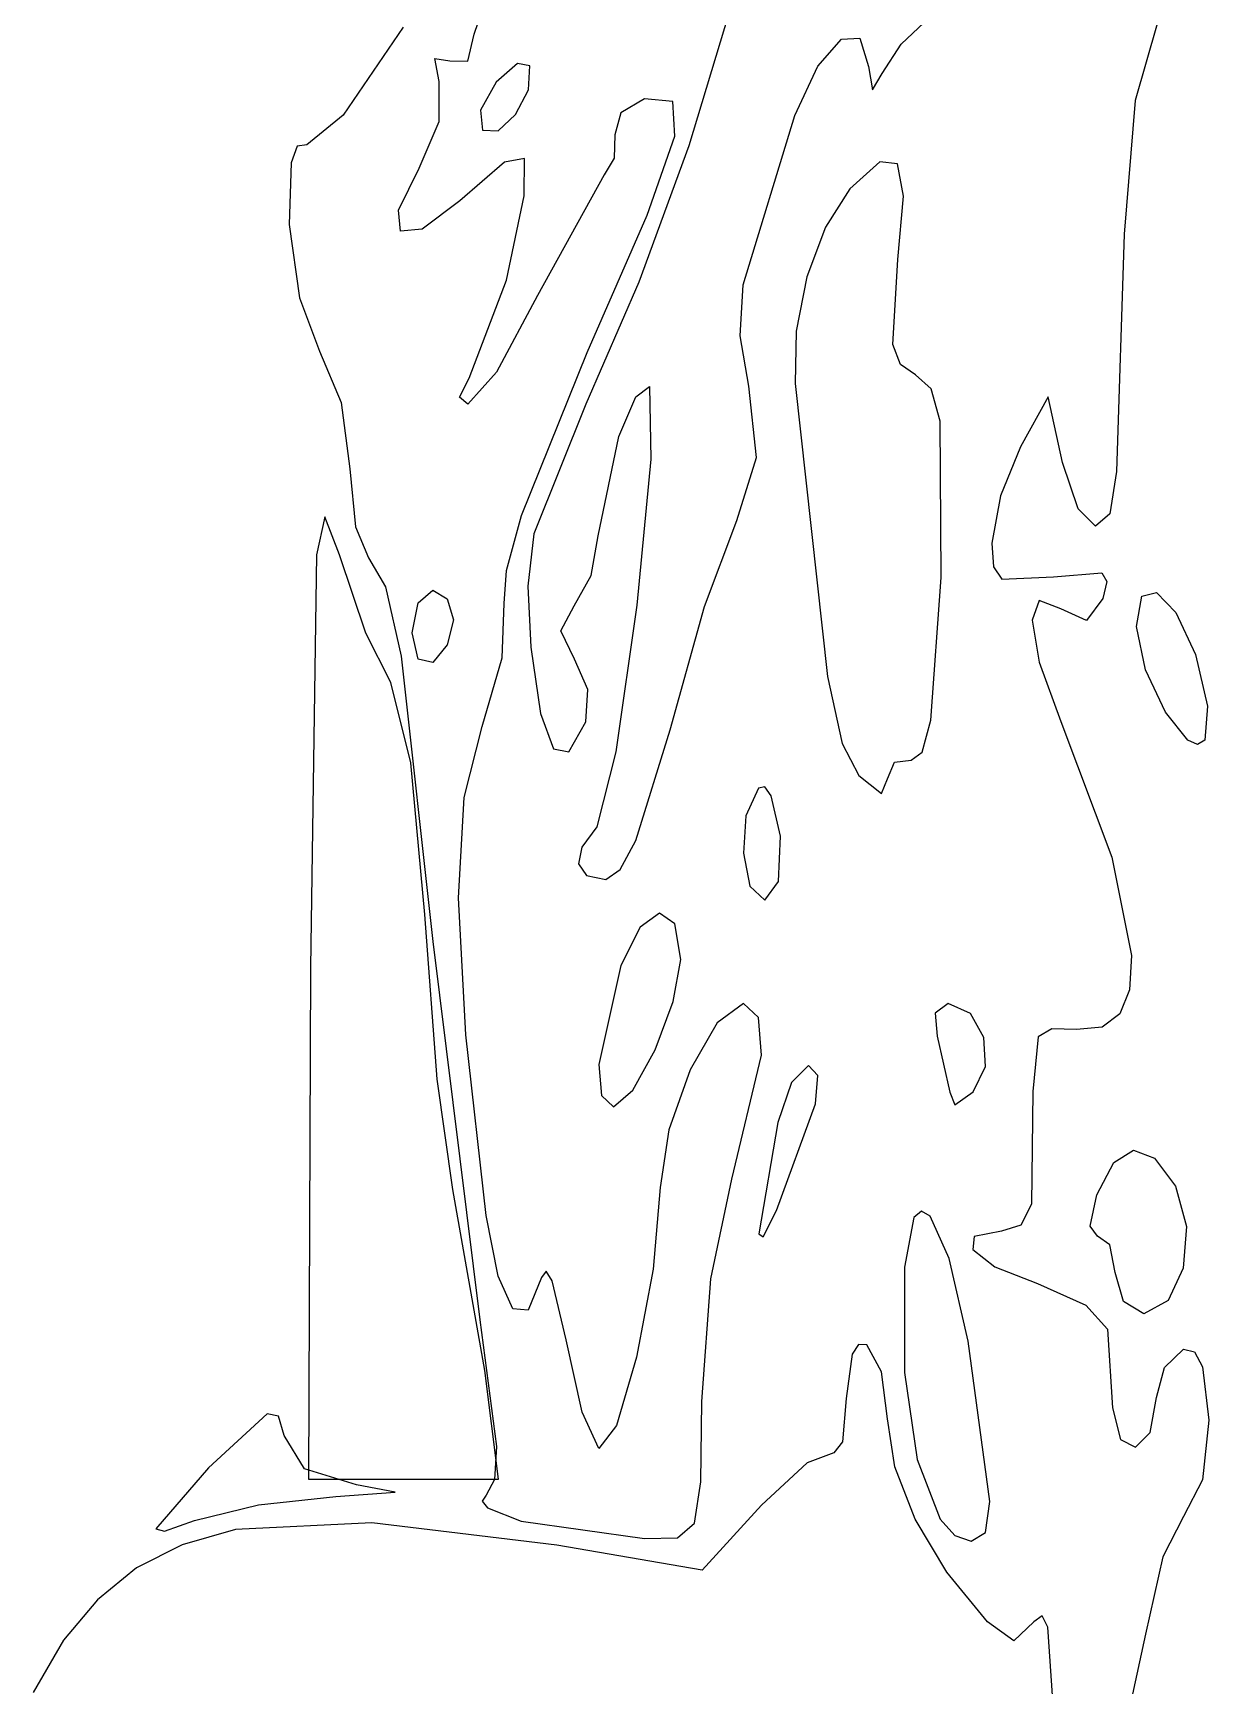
# Model space of a CAD drawing. Extents: x 10 to 161, y 0 to 206.
# Drawn here: x 21.05 to 41.11, y 104.77 to 132.98 of the extents above; entities that cross this region are included whole.
import ezdxf

# ---------------------------------------------------------------- set-up
doc = ezdxf.new("R2010")
doc.units = 0

msp = doc.modelspace()

# ---------------------------------------------------------------- linework, layer by layer
at = {"layer": 'Layer 1'}
for p, q in [((28.575018, 132.963789), (28.788272, 133.582076)), ((32.921298, 133.314351), (32.236677, 131.05429)), ((35.860236, 132.791589), (36.348834, 133.251303)), ((27.368517, 133.081617), (26.341801, 131.580635)), ((28.467333, 132.502532), (28.575018, 132.963789)), ((34.441126, 132.41383), (34.841017, 132.873742)), ((34.841017, 132.873742), (35.158556, 132.891668)), ((35.158556, 132.891668), (35.305669, 132.408869)), ((40.227606, 133.140068), (39.854565, 131.831283)), ((35.537797, 132.291394), (35.860236, 132.791589)), ((27.981998, 132.154516), (27.907959, 132.548613)), ((27.907959, 132.548613), (28.162268, 132.504825)), ((28.162268, 132.504825), (28.467333, 132.502532)), ((29.318762, 132.463065), (28.952843, 132.144991)), ((29.52646, 132.418394), (29.318762, 132.463065)), ((29.501165, 132.012936), (29.52646, 132.418394)), ((34.046958, 131.570669), (34.441126, 132.41383)), ((35.305669, 132.408869), (35.370537, 132.009216)), ((27.97922, 131.470347), (27.981998, 132.154516)), ((28.952843, 132.144991), (28.687246, 131.665875)), ((35.370537, 132.009216), (35.537797, 132.291394)), ((29.282823, 131.592497), (29.501165, 132.012936)), ((31.485436, 131.85536), (31.080844, 131.620102)), ((31.967364, 131.810084), (31.485436, 131.85536)), ((31.998111, 131.223006), (31.967364, 131.810084)), ((39.854565, 131.831283), (39.665675, 129.548435)), ((26.341801, 131.580635), (25.724925, 131.073957)), ((27.641215, 130.67426), (27.97922, 131.470347)), ((28.687246, 131.665875), (28.720363, 131.323018)), ((28.984775, 131.311162), (29.282823, 131.592497)), ((31.080844, 131.620102), (30.974967, 131.244349)), ((33.16638, 128.685915), (34.046958, 131.570669)), ((28.720363, 131.323018), (28.984775, 131.311162)), ((30.974967, 131.244349), (30.966059, 130.846989)), ((31.526811, 129.870488), (31.998111, 131.223006)), ((25.557544, 131.047815), (25.454002, 130.766925)), ((25.724925, 131.073957), (25.557544, 131.047815)), ((32.236677, 131.05429), (31.388279, 128.728215)), ((25.454002, 130.766925), (25.4218, 129.713601)), ((27.283845, 129.960116), (27.641215, 130.67426)), ((29.092394, 130.775325), (28.334423, 130.114401)), ((29.436987, 130.839051), (29.092394, 130.775325)), ((29.428559, 130.202755), (29.436987, 130.839051)), ((30.966059, 130.846989), (30.794697, 130.55996)), ((35.499394, 130.784878), (34.983936, 130.321129)), ((35.801367, 130.749225), (35.499394, 130.784878)), ((35.90047, 130.198693), (35.801367, 130.749225)), ((30.794697, 130.55996), (29.657694, 128.499031)), ((28.334423, 130.114401), (27.688294, 129.633554)), ((29.127468, 128.763614), (29.428559, 130.202755)), ((34.983936, 130.321129), (34.568121, 129.669504)), ((35.80732, 129.117803), (35.90047, 130.198693)), ((27.31882, 129.597669), (27.283845, 129.960116)), ((30.502597, 127.528891), (31.526811, 129.870488)), ((25.4218, 129.713601), (25.595047, 128.459393)), ((27.688294, 129.633554), (27.31882, 129.597669)), ((34.568121, 129.669504), (34.253244, 128.822352)), ((39.665675, 129.548435), (39.537242, 125.500418)), ((35.721021, 127.664578), (35.80732, 129.117803)), ((28.491057, 127.087919), (29.127468, 128.763614)), ((31.388279, 128.728215), (30.480019, 126.646946)), ((33.115343, 127.811565), (33.16638, 128.685915)), ((34.253244, 128.822352), (34.071321, 127.894237)), ((25.595047, 128.459393), (25.940472, 127.549705)), ((29.657694, 128.499031), (28.958444, 127.19093)), ((33.262379, 126.955274), (33.115343, 127.811565)), ((34.071321, 127.894237), (34.054366, 126.999724)), ((25.940472, 127.549705), (26.30617, 126.677373)), ((29.387113, 124.74953), (30.502597, 127.528891)), ((35.849438, 127.326655), (35.721021, 127.664578)), ((36.107534, 127.147185), (35.849438, 127.326655)), ((28.325383, 126.767949), (28.491057, 127.087919)), ((28.958444, 127.19093), (28.471654, 126.646946)), ((31.334475, 126.771405), (31.568339, 126.946102)), ((31.568339, 126.946102), (31.590289, 125.707085)), ((33.390614, 125.73572), (33.262379, 126.955274)), ((34.054366, 126.999724), (34.606419, 121.997729)), ((36.375998, 126.909848), (36.107534, 127.147185)), ((26.30617, 126.677373), (26.45835, 125.542045)), ((28.471654, 126.646946), (28.325383, 126.767949)), ((31.043891, 126.095951), (31.334475, 126.771405)), ((36.525664, 126.354184), (36.375998, 126.909848)), ((38.368841, 126.773593), (37.894354, 125.916343)), ((38.615433, 125.651759), (38.368841, 126.773593)), ((30.480019, 126.646946), (29.597457, 124.433485)), ((30.691686, 124.401514), (31.043891, 126.095951)), ((36.544273, 123.689255), (36.525664, 126.354184)), ((37.894354, 125.916343), (37.555202, 125.080612)), ((26.45835, 125.542045), (26.550513, 124.550739)), ((31.590289, 125.707085), (31.349705, 123.218076)), ((33.057415, 124.662217), (33.390614, 125.73572)), ((38.882001, 124.8612), (38.615433, 125.651759)), ((39.537242, 125.500418), (39.420693, 124.77273)), ((37.555202, 125.080612), (37.406815, 124.274514)), ((26.030055, 124.725337), (25.885968, 124.077179)), ((26.279844, 124.077664), (26.030055, 124.725337)), ((29.125936, 123.805407), (29.387113, 124.74953)), ((39.17635, 124.563924), (38.882001, 124.8612)), ((39.420693, 124.77273), (39.17635, 124.563924)), ((26.550513, 124.550739), (26.772322, 124.0251)), ((29.597457, 124.433485), (29.491105, 123.540256)), ((30.571697, 123.724709), (30.691686, 124.401514)), ((32.508801, 123.194881), (33.057415, 124.662217)), ((37.406815, 124.274514), (37.43566, 123.869348)), ((25.885968, 124.077179), (25.784191, 117.033746)), ((26.72871, 122.740282), (26.279844, 124.077664)), ((26.772322, 124.0251), (27.064252, 123.528008)), ((37.43566, 123.869348), (37.579632, 123.661298)), ((29.090779, 123.244402), (29.125936, 123.805407)), ((30.283169, 123.204538), (30.571697, 123.724709)), ((36.366208, 121.255396), (36.544273, 123.689255)), ((37.579632, 123.661298), (38.459152, 123.702661)), ((38.459152, 123.702661), (39.283771, 123.767175)), ((39.283771, 123.767175), (39.372759, 123.620855)), ((39.372759, 123.620855), (39.299822, 123.331891)), ((27.064252, 123.528008), (27.332402, 122.345215)), ((27.620313, 123.258513), (27.869462, 123.471944)), ((27.869462, 123.471944), (28.118611, 123.322675)), ((28.118611, 123.322675), (28.22224, 122.963591)), ((29.491105, 123.540256), (29.543041, 122.501805)), ((38.218006, 123.295015), (38.093762, 122.961915)), ((38.587916, 123.153385), (38.218006, 123.295015)), ((39.299822, 123.331891), (39.02073, 122.955168)), ((39.876261, 122.854583), (39.966909, 123.368404)), ((39.966909, 123.368404), (40.217001, 123.43455)), ((40.217001, 123.43455), (40.548518, 123.090326)), ((27.516684, 122.745574), (27.620313, 123.258513)), ((29.056472, 122.31567), (29.090779, 123.244402)), ((30.052717, 122.776619), (30.283169, 123.204538)), ((31.349705, 123.218076), (30.99416, 120.714714)), ((31.919706, 121.090693), (32.508801, 123.194881)), ((39.02073, 122.955168), (38.587916, 123.153385)), ((40.548518, 123.090326), (40.883442, 122.373041)), ((27.156145, 121.893968), (26.72871, 122.740282)), ((27.620313, 122.296664), (27.516684, 122.745574)), ((28.22224, 122.963591), (28.118611, 122.540478)), ((30.289519, 122.29684), (30.052717, 122.776619)), ((38.093762, 122.961915), (38.215449, 122.244243)), ((40.02945, 122.114702), (39.876261, 122.854583)), ((28.118611, 122.540478), (27.869462, 122.237221)), ((29.543041, 122.501805), (29.709144, 121.366466)), ((27.332402, 122.345215), (27.872637, 117.474718)), ((27.869462, 122.237221), (27.620313, 122.296664)), ((28.714718, 121.145373), (29.056472, 122.31567)), ((30.517502, 121.775611), (30.289519, 122.29684)), ((38.215449, 122.244243), (38.58333, 121.232156)), ((40.883442, 122.373041), (41.088627, 121.491272)), ((27.496355, 120.526556), (27.156145, 121.893968)), ((34.606419, 121.997729), (34.856699, 120.858129)), ((40.368342, 121.389804), (40.02945, 122.114702)), ((30.483547, 121.22369), (30.517502, 121.775611)), ((29.709144, 121.366466), (29.928363, 120.765255)), ((40.753207, 120.912225), (40.368342, 121.389804)), ((41.088627, 121.491272), (41.044309, 120.914304)), ((28.404659, 119.934341), (28.714718, 121.145373)), ((30.190047, 120.71279), (30.483547, 121.22369)), ((31.337534, 119.202933), (31.919706, 121.090693)), ((36.221117, 120.705994), (36.366208, 121.255396)), ((38.58333, 121.232156), (39.455149, 118.917806)), ((29.928363, 120.765255), (30.190047, 120.71279)), ((34.856699, 120.858129), (35.141275, 120.309642)), ((40.919211, 120.838786), (40.753207, 120.912225)), ((41.044309, 120.914304), (40.919211, 120.838786)), ((27.735759, 117.936504), (27.496355, 120.526556)), ((30.99416, 120.714714), (30.671225, 119.432636)), ((35.630578, 120.250728), (35.749156, 120.534538)), ((35.749156, 120.534538), (36.034156, 120.573873)), ((36.034156, 120.573873), (36.221117, 120.705994)), ((35.141275, 120.309642), (35.524965, 120.003298)), ((35.524965, 120.003298), (35.630578, 120.250728)), ((28.311757, 118.221461), (28.404659, 119.934341)), ((33.425715, 120.095506), (33.213227, 119.62361)), ((33.537243, 120.113701), (33.425715, 120.095506)), ((33.645099, 119.964581), (33.537243, 120.113701)), ((33.800719, 119.272475), (33.645099, 119.964581)), ((33.213227, 119.62361), (33.170172, 118.984431)), ((30.671225, 119.432636), (30.414397, 119.088628)), ((30.414397, 119.088628), (30.357297, 118.802001)), ((31.065928, 118.704331), (31.337534, 119.202933)), ((33.769498, 118.499229), (33.800719, 119.272475)), ((30.357297, 118.802001), (30.494467, 118.605796)), ((33.170172, 118.984431), (33.282493, 118.421982)), ((39.455149, 118.917806), (39.79208, 117.239812)), ((30.494467, 118.605796), (30.82045, 118.533052)), ((30.82045, 118.533052), (31.065928, 118.704331)), ((33.536135, 118.180274), (33.769498, 118.499229)), ((28.437005, 115.884296), (28.311757, 118.221461)), ((33.282493, 118.421982), (33.536135, 118.180274)), ((27.944383, 115.129891), (27.735759, 117.936504)), ((31.739569, 117.95917), (31.406133, 117.719811)), ((31.998591, 117.779033), (31.739569, 117.95917)), ((31.406133, 117.719811), (31.078683, 117.069023)), ((32.102798, 117.171329), (31.998591, 117.779033)), ((27.872637, 117.474718), (28.675913, 111.020292)), ((31.078683, 117.069023), (30.706326, 115.379305)), ((31.973362, 116.453211), (32.102798, 117.171329)), ((39.79208, 117.239812), (39.759248, 116.653763)), ((25.784191, 117.033746), (25.752794, 108.30249)), ((39.759248, 116.653763), (39.591839, 116.24398)), ((31.66209, 115.625323), (31.973362, 116.453211)), ((33.170304, 116.416384), (32.723654, 116.091393)), ((33.428935, 116.180122), (33.170304, 116.416384)), ((36.662101, 116.416384), (36.441306, 116.252695)), ((36.441306, 116.252695), (36.474776, 115.858289)), ((37.043862, 116.246119), (36.662101, 116.416384)), ((37.270908, 115.836902), (37.043862, 116.246119)), ((39.591839, 116.24398), (39.289567, 116.01619)), ((32.723654, 116.091393), (32.260402, 115.288068)), ((33.478279, 115.536467), (33.428935, 116.180122)), ((38.431503, 115.984236), (38.196068, 115.851366)), ((38.852147, 115.976117), (38.431503, 115.984236)), ((39.289567, 116.01619), (38.852147, 115.976117)), ((28.781393, 112.80041), (28.437005, 115.884296)), ((36.474776, 115.858289), (36.688912, 114.905789)), ((37.300177, 115.3411), (37.270908, 115.836902)), ((38.196068, 115.851366), (38.108843, 114.917783)), ((30.706326, 115.379305), (30.751162, 114.850292)), ((31.28454, 114.941436), (31.66209, 115.625323)), ((32.974512, 113.417771), (33.478279, 115.536467)), ((28.210951, 113.241382), (27.944383, 115.129891)), ((32.260402, 115.288068), (31.897029, 114.263881)), ((34.283319, 115.35805), (33.989367, 115.073005)), ((34.440862, 115.191473), (34.283319, 115.35805)), ((34.398016, 114.708057), (34.440862, 115.191473)), ((37.088609, 114.91108), (37.300177, 115.3411)), ((30.751162, 114.850292), (30.956269, 114.655316)), ((30.956269, 114.655316), (31.28454, 114.941436)), ((33.989367, 115.073005), (33.75521, 114.387911)), ((36.688912, 114.905789), (36.779355, 114.691211)), ((36.779355, 114.691211), (37.088609, 114.91108)), ((38.108843, 114.917783), (38.085384, 112.99457)), ((33.732985, 112.888604), (34.398016, 114.708057)), ((31.897029, 114.263881), (31.75002, 113.276307)), ((33.75521, 114.387911), (33.432947, 112.490362)), ((39.198927, 113.153188), (39.490631, 113.704734)), ((39.490631, 113.704734), (39.825197, 113.914306)), ((39.825197, 113.914306), (40.181591, 113.779655)), ((40.181591, 113.779655), (40.538778, 113.298532)), ((32.613973, 111.721614), (32.974512, 113.417771)), ((28.756346, 110.154575), (28.210951, 113.241382)), ((31.75002, 113.276307), (31.631955, 111.887194)), ((39.082864, 112.618376), (39.198927, 113.153188)), ((40.538778, 113.298532), (40.730171, 112.612699)), ((33.505675, 112.43583), (33.732985, 112.888604)), ((36.206698, 112.876571), (36.080238, 112.765396)), ((36.354126, 112.791061), (36.206698, 112.876571)), ((38.085384, 112.99457), (37.901079, 112.633419)), ((28.98391, 111.762316), (28.781393, 112.80041)), ((36.080238, 112.765396), (35.919856, 111.918465)), ((36.682253, 112.064515), (36.354126, 112.791061)), ((37.901079, 112.633419), (37.570857, 112.535826)), ((39.210216, 112.447632), (39.082864, 112.618376)), ((40.730171, 112.612699), (40.674774, 111.903912)), ((33.432947, 112.490362), (33.505675, 112.43583)), ((37.104848, 112.444468), (37.084729, 112.217444)), ((37.570857, 112.535826), (37.104848, 112.444468)), ((39.422721, 112.302596), (39.210216, 112.447632)), ((39.511136, 111.83027), (39.422721, 112.302596)), ((37.005354, 110.654814), (36.682253, 112.064515)), ((37.084729, 112.217444), (37.462014, 111.925333)), ((29.235771, 111.209469), (28.98391, 111.762316)), ((29.725074, 111.742076), (29.496364, 111.187508)), ((29.802415, 111.849149), (29.725074, 111.742076)), ((29.90724, 111.684529), (29.802415, 111.849149)), ((31.631955, 111.887194), (31.347897, 110.384012)), ((32.460868, 109.625408), (32.613973, 111.721614)), ((35.919856, 111.918465), (35.917982, 110.121898)), ((37.462014, 111.925333), (38.188218, 111.638712)), ((39.65454, 111.331971), (39.511136, 111.83027)), ((40.674774, 111.903912), (40.416442, 111.348982)), ((30.144175, 110.679508), (29.90724, 111.684529)), ((38.188218, 111.638712), (39.010941, 111.27072)), ((29.496364, 111.187508), (29.235771, 111.209469)), ((39.010941, 111.27072), (39.378844, 110.860131)), ((39.999028, 111.124714), (39.65454, 111.331971)), ((40.416442, 111.348982), (39.999028, 111.124714)), ((28.675913, 111.020292), (28.957959, 108.858071)), ((39.378844, 110.860131), (39.467039, 109.516399)), ((30.422208, 109.44161), (30.144175, 110.679508)), ((35.135167, 110.599874), (35.023623, 110.434372)), ((35.2778, 110.595547), (35.135167, 110.599874)), ((35.526949, 110.133187), (35.2778, 110.595547)), ((37.373257, 107.921181), (37.005354, 110.654814)), ((31.347897, 110.384012), (31.003051, 109.21414)), ((35.023623, 110.434372), (34.925022, 109.675502)), ((40.35163, 110.205463), (40.676009, 110.520053)), ((40.676009, 110.520053), (40.866743, 110.476025)), ((40.866743, 110.476025), (41.002924, 110.218168)), ((28.994118, 108.30249), (28.756346, 110.154575)), ((35.630578, 109.327663), (35.526949, 110.133187)), ((35.917982, 110.121898), (36.133198, 108.633572)), ((40.216692, 109.696669), (40.35163, 110.205463)), ((41.002924, 110.218168), (41.11169, 109.309627)), ((32.442104, 108.253564), (32.460868, 109.625408)), ((34.925022, 109.675502), (34.861919, 108.935065)), ((39.467039, 109.516399), (39.605008, 108.974951)), ((40.106504, 109.095513), (40.216692, 109.696669)), ((25.043666, 109.416431), (24.045348, 108.491579)), ((25.23781, 109.375867), (25.043666, 109.416431)), ((25.333694, 109.045088), (25.23781, 109.375867)), ((30.702622, 108.824954), (30.422208, 109.44161)), ((31.003051, 109.21414), (30.702622, 108.824954)), ((35.75383, 108.511048), (35.630578, 109.327663)), ((41.11169, 109.309627), (41.002439, 108.291747)), ((25.68409, 108.476718), (25.333694, 109.045088)), ((34.861919, 108.935065), (34.71018, 108.752635)), ((39.605008, 108.974951), (39.860386, 108.844798)), ((39.860386, 108.844798), (40.106504, 109.095513)), ((28.957959, 108.858071), (28.925745, 108.294503)), ((34.71018, 108.752635), (34.260432, 108.578054)), ((36.133198, 108.633572), (36.525289, 107.619115)), ((24.045348, 108.491579), (23.148499, 107.45181)), ((26.568417, 108.203359), (25.68409, 108.476718)), ((34.260432, 108.578054), (33.480749, 107.856579)), ((36.101184, 107.615984), (35.75383, 108.511048)), ((25.752794, 108.30249), (27.373456, 108.30249)), ((26.216697, 108.006156), (27.228773, 108.077638)), ((27.228773, 108.077638), (26.568417, 108.203359)), ((27.373456, 108.30249), (28.994118, 108.30249)), ((28.925745, 108.294503), (28.779629, 108.029087)), ((32.333515, 107.55072), (32.442104, 108.253564)), ((41.002439, 108.291747), (40.675303, 107.661845)), ((23.803696, 107.593406), (24.898807, 107.861694)), ((24.898807, 107.861694), (26.216697, 108.006156)), ((28.779629, 108.029087), (28.713348, 107.926031)), ((28.713348, 107.926031), (28.805933, 107.813975)), ((28.805933, 107.813975), (29.381116, 107.586659)), ((33.480749, 107.856579), (32.466512, 106.746033)), ((37.298595, 107.391457), (37.373257, 107.921181)), ((23.292675, 107.414311), (23.803696, 107.593406)), ((26.82891, 107.556899), (24.505195, 107.440697)), ((29.985072, 107.171484), (26.82891, 107.556899)), ((29.381116, 107.586659), (31.485436, 107.285784)), ((32.044744, 107.300314), (32.333515, 107.55072)), ((36.639038, 106.710866), (36.101184, 107.615984)), ((36.525289, 107.619115), (36.775095, 107.341346)), ((40.675303, 107.661845), (40.324245, 106.973311)), ((23.148499, 107.45181), (23.292675, 107.414311)), ((24.505195, 107.440697), (23.594216, 107.182677)), ((31.485436, 107.285784), (32.044744, 107.300314)), ((36.775095, 107.341346), (37.054037, 107.244156)), ((37.054037, 107.244156), (37.298595, 107.391457)), ((23.594216, 107.182677), (22.817802, 106.785076)), ((32.466512, 106.746033), (29.985072, 107.171484)), ((40.324245, 106.973311), (40.026897, 105.656655)), ((22.817802, 106.785076), (22.151439, 106.24317)), ((37.33379, 105.864088), (36.639038, 106.710866)), ((22.151439, 106.24317), (21.570611, 105.552233)), ((37.782656, 105.542355), (37.33379, 105.864088)), ((38.126482, 105.864088), (37.782656, 105.542355)), ((38.264402, 105.965793), (38.126482, 105.864088)), ((38.364122, 105.776555), (38.264402, 105.965793)), ((21.570611, 105.552233), (21.052022, 104.659782)), ((38.44751, 104.53094), (38.364122, 105.776555)), ((40.026897, 105.656655), (39.550923, 103.444544))]:
    msp.add_line(p, q, dxfattribs=at)

doc.saveas('drawing.dxf')
